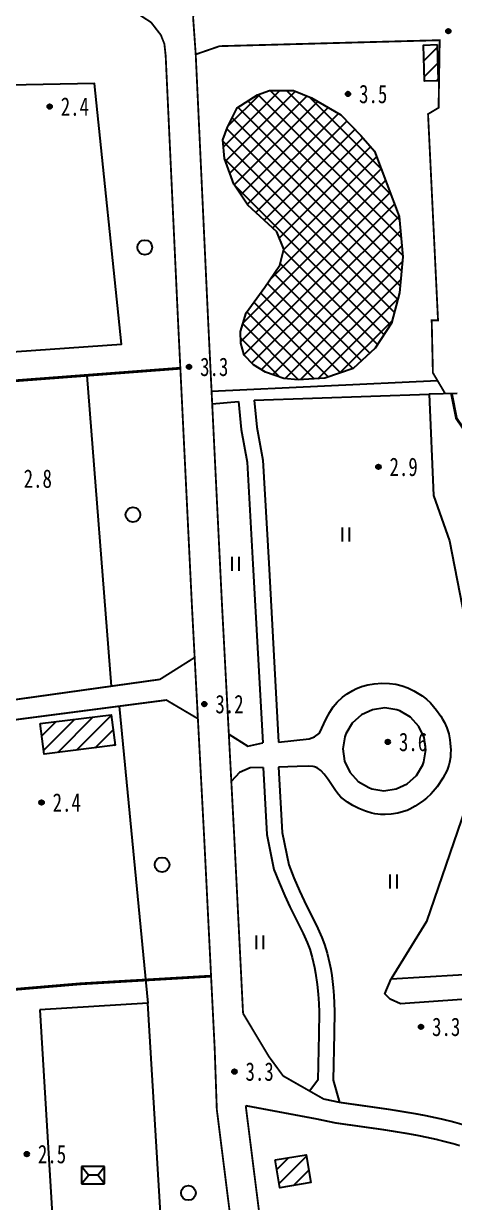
# Model space of a CAD drawing. Header units: metres. Extents: x 494039 to 619385, y 3351420 to 3402703.
# Drawn here: x 584636.2 to 584729.6, y 3394832.3 to 3395088 of the extents above; entities that cross this region are included whole.
import ezdxf
from ezdxf.enums import TextEntityAlignment as Align

# ---------------------------------------------------------------- set-up
doc = ezdxf.new("R2010")
doc.units = ezdxf.units.M
for name, pattern in [('2450', [0]), ('4430', [0]), ('4440', [0]), ('9610', [0])]:
    doc.linetypes.add(name, pattern=pattern)
for name, color, linetype in [('210100', 130, 'Continuous'), ('310300', 8, 'Continuous'), ('310500', 8, 'Continuous'), ('330400', 8, 'Continuous'), ('380202', 8, '2450'), ('420500', 8, 'Continuous'), ('430600', 8, '4440'), ('440300', 8, '4430'), ('720100', 8, 'Continuous'), ('810100', 8, '9610'), ('810501', 8, 'Continuous'), ('810600', 8, 'Continuous')]:
    doc.layers.add(name, color=color, linetype=linetype)
pattern_1 = [(45, (0, 0), (-1.767766953, 1.767766953), [])]

# ---------------------------------------------------------------- blocks, each defined once
blk = doc.blocks.new('p_point')
for radius in [0.25, 0.2, 0.15, 0.1, 0.05]:
    blk.add_circle((0, 0), radius)
blk.add_point((0, 0))
blk = doc.blocks.new('v1')
blk.add_circle((0, 0), 0.8)
blk = doc.blocks.new('ve')
at = {"color": 0, "linetype": 'Continuous'}
for p, q in [((-0.4, 1.5), (-0.4, 0)), ((0.4, 0), (0.4, 1.5))]:
    blk.add_line(p, q, dxfattribs=at)
blk = doc.blocks.new('mf')
for p, q in [((1.25, 0.95), (-1.25, 0.95)), ((-1.25, 0.95), (-1.25, -0.95)), ((0.5, 0), (-0.5, 0)), ((1.25, -0.95), (1.25, 0.95)), ((-1.25, -0.95), (1.25, -0.95))]:
    blk.add_line(p, q)
at = {"flags": 128}
for points in [[(-1.25, -0.95), (-0.5, 0), (-1.25, 0.95)], [(1.25, -0.95), (0.5, 0), (1.25, 0.95)]]:
    blk.add_lwpolyline(points, dxfattribs=at)
blk = doc.blocks.new('1-3&1-4')
at = {"layer": '310300', "linetype": 'Continuous'}
h = blk.add_hatch(dxfattribs=at)
h.set_pattern_fill('ANSI31', color=8, scale=20, style=0)
h.set_pattern_definition(pattern_1)
h.paths.add_polyline_path([(584725.8473, 3395083.4544), (584726.0693, 3395075.6131), (584723.1064, 3395075.5292), (584722.8843, 3395083.3705)])
h = blk.add_hatch(dxfattribs=at)
h.set_pattern_fill('ANSI31', color=8, scale=20, style=0)
h.set_pattern_definition(pattern_1)
h.paths.add_polyline_path([(584639.8095, 3394936.1813), (584655.1979, 3394938.1057), (584656.0265, 3394931.4791), (584640.6382, 3394929.5547)])
h = blk.add_hatch(dxfattribs=at)
h.set_pattern_fill('ANSI31', color=8, scale=20, style=0)
h.set_pattern_definition(pattern_1)
h.paths.add_polyline_path([(584690.7193, 3394841.5415), (584697.467, 3394842.6684), (584698.4731, 3394836.6441), (584691.7254, 3394835.5172)])
at = {"layer": '310500', "linetype": 'Continuous'}
h = blk.add_hatch(dxfattribs=at)
h.set_pattern_fill('ANSI37', color=8, scale=20, style=0)
h.set_pattern_definition([(45, (0, 0), (-1.767766953, 1.767766953), []), (135, (0, 0), (-1.767766953, -1.767766953), [])])
h.paths.add_polyline_path([(584686.9196, 3395072.5875), (584689.4711, 3395073.5273), (584694.7246, 3395073.5166), (584698.5649, 3395071.8782), (584704.9225, 3395068.205), (584709.2634, 3395063.729), (584712.2449, 3395060.3301), (584717.5861, 3395046.1857), (584718.4062, 3395037.4407), (584717.6804, 3395029.6109), (584715.9556, 3395023.008), (584712.3884, 3395017.5866), (584707.6358, 3395013.2303), (584701.463, 3395011.0766), (584695.6747, 3395010.7556), (584692.6143, 3395011.043), (584688.6363, 3395012.4183), (584686.0335, 3395014.0323), (584684.0381, 3395016.1215), (584683.3091, 3395018.6953), (584683.2071, 3395021.2245), (584684.4021, 3395025.2728), (584688.4655, 3395030.8174), (584691.7462, 3395035.6517), (584692.6168, 3395039.0692), (584691.1103, 3395042.8655), (584684.7707, 3395048.616), (584681.7327, 3395053.1981), (584679.742, 3395058.7332), (584679.3763, 3395062.8219), (584680.3853, 3395065.5523), (584682.4557, 3395069.7718)])
at = {"layer": '210100', "color": 141, "linetype": 'Continuous', "elevation": 3.0228, "flags": 128}
blk.add_lwpolyline([(584772.0471, 3394879.208), (584717.8556, 3394875.4276), (584715.6682, 3394876.4306), (584714.4515, 3394877.5905), (584715.818, 3394880.8184)], dxfattribs=at)
at = {"layer": '310300', "color": 8, "linetype": 'Continuous', "flags": 128}
blk.add_lwpolyline([(584725.8473, 3395083.4544), (584726.0693, 3395075.6131), (584723.1064, 3395075.5292), (584722.8843, 3395083.3705)], close=True, dxfattribs=at)
for points, elevation in [([(584639.8095, 3394936.1813), (584655.1979, 3394938.1057), (584656.0265, 3394931.4791), (584640.6382, 3394929.5547)], 4.781), ([(584690.7193, 3394841.5415), (584697.467, 3394842.6684), (584698.4731, 3394836.6441), (584691.7254, 3394835.5172)], 5.5896)]:
    blk.add_lwpolyline(points, close=True, dxfattribs=dict(at, elevation=elevation))
at = {"layer": '310500', "color": 8, "linetype": 'Continuous', "flags": 128}
blk.add_lwpolyline([(584686.9196, 3395072.5875), (584689.4711, 3395073.5273), (584694.7246, 3395073.5166), (584698.5649, 3395071.8782), (584704.9225, 3395068.205), (584709.2634, 3395063.729), (584712.2449, 3395060.3301), (584717.5861, 3395046.1857), (584718.4062, 3395037.4407), (584717.6804, 3395029.6109), (584715.9556, 3395023.008), (584712.3884, 3395017.5866), (584707.6358, 3395013.2303), (584701.463, 3395011.0766), (584695.6747, 3395010.7556), (584692.6143, 3395011.043), (584688.6363, 3395012.4183), (584686.0335, 3395014.0323), (584684.0381, 3395016.1215), (584683.3091, 3395018.6953), (584683.2071, 3395021.2245), (584684.4021, 3395025.2728), (584688.4655, 3395030.8174), (584691.7462, 3395035.6517), (584692.6168, 3395039.0692), (584691.1103, 3395042.8655), (584684.7707, 3395048.616), (584681.7327, 3395053.1981), (584679.742, 3395058.7332), (584679.3763, 3395062.8219), (584680.3853, 3395065.5523), (584682.4557, 3395069.7718)], close=True, dxfattribs=at)
at = {"layer": '330400', "color": 8, "linetype": 'Continuous', "flags": 128}
blk.add_lwpolyline([(584639.6996, 3394874.105), (584645.1889, 3394783.0495), (584668.63, 3394784.4626), (584663.1406, 3394875.5182)], close=True, dxfattribs=at)
at = {"layer": '380202', "color": 8, "linetype": '2450', "elevation": 4.781, "flags": 128}
blk.add_lwpolyline([(584553.3579, 3395034.1522), (584556.4, 3395011.4119), (584657.3904, 3395018.4854), (584651.5622, 3395075.024), (584551.3451, 3395073.0772), (584553.3579, 3395034.1522), (584521.95, 3395031.3756)], dxfattribs=at)
at = {"layer": '380202', "color": 8, "linetype": '2450', "flags": 128}
blk.add_lwpolyline([(584730.1715, 3395007.7833), (584724.1158, 3395007.6319), (584725.0136, 3394985.6601), (584728.4566, 3394975.8245), (584734.5368, 3394944.6908), (584735.2502, 3394927.6076), (584723.5293, 3394893.2472), (584715.818, 3394880.8184), (584766.9268, 3394883.8425), (584773.5175, 3394890.356), (584794.2904, 3394893.0389), (584797.4545, 3394906.8972), (584807.124, 3394913.1108), (584823.8024, 3394914.8062), (584844.4006, 3394914.1163), (584890.7376, 3394922.6646), (584926.7135, 3394925.1118), (584929.2796, 3394944.6005), (584941.424, 3394946.91), (584940.8005, 3394970.3463), (584936.9152, 3394986.3694), (584937.3515, 3395010.633), (584887.975, 3395010.7054), (584821.7217, 3395009.2747), (584745.3585, 3395003.8346), (584732.9767, 3395007.8147)], dxfattribs=at)
at = {"layer": '420500', "color": 8, "linetype": 'Continuous', "const_width": 0.4, "flags": 128}
for points in [[(584673.5068, 3395081.3353), (584672.9402, 3395089.3569), (584673.5307, 3395092.2773), (584674.2987, 3395094.0089), (584676.2872, 3395095.1914), (584679.0543, 3395096.4551)], [(584727.5835, 3395007.7186), (584724.8916, 3395012.2729), (584724.635, 3395023.64), (584726.0033, 3395023.6415), (584723.8443, 3395068.3932), (584726.1274, 3395069.7635), (584726.3687, 3395084.4105), (584678.672, 3395083.1221), (584673.5068, 3395081.3353)], [(584552.7955, 3394925.2085), (584601.0753, 3394932.6784), (584667.1367, 3394941.2926), (584673.9759, 3394937.252)], [(584683.7598, 3394873.3311), (584689.357, 3394863.9762), (584692.4432, 3394859.7732), (584701.2119, 3394854.7666), (584704.6607, 3394854.0395), (584715.6227, 3394852.4774), (584721.0834, 3394851.5793), (584723.3499, 3394851.1549), (584726.9593, 3394850.3781), (584729.0562, 3394849.8659), (584731.916, 3394849.0636)], [(584678.0707, 3394852.5333), (584677.618, 3394865.6177)], [(584707.1585, 3394660.6964), (584702.4783, 3394700.3998), (584692.1724, 3394790.9994), (584684.3405, 3394853.3212)], [(584684.3405, 3394853.3212), (584699.7422, 3394850.4289), (584703.8196, 3394849.5693), (584714.2215, 3394848.1041), (584719.6285, 3394847.2258), (584721.8727, 3394846.8107), (584725.4467, 3394846.0518), (584729.3948, 3394845.0446), (584730.7206, 3394844.6515)], [(584686.4546, 3394785.3306), (584685.8977, 3394790.25), (584678.0707, 3394852.5333)]]:
    blk.add_lwpolyline(points, dxfattribs=at)
for points, elevation in [([(584658.1119, 3395090.7101), (584660.9128, 3395090.2019), (584663.8488, 3395088.2591), (584665.9513, 3395085.5373), (584666.7131, 3395083.6194), (584666.9965, 3395081.0324)], 3.7441), ([(584677.618, 3394865.6177), (584675.3568, 3394911.077), (584672.6751, 3394961.9084), (584669.6473, 3395024.0609), (584666.9965, 3395081.0324)], 3.4657), ([(584683.7598, 3394873.3311), (584681.8657, 3394911.4106), (584679.1842, 3394962.2386), (584676.1574, 3395024.3709), (584673.5068, 3395081.3353)], 3.4657), ([(584673.2757, 3394950.5241), (584665.7487, 3394945.7758), (584578.7473, 3394933.5994), (584546.0105, 3394929.0721)], 3.4723)]:
    blk.add_lwpolyline(points, dxfattribs=dict(at, elevation=elevation))
at = {"layer": '430600', "color": 8, "linetype": '4440', "flags": 128}
for points, elevation in [([(584725.9041, 3395010.5599), (584676.9458, 3395008.1855)], 3.6253), ([(584686.1577, 3395006.3432), (584724.1158, 3395007.6319)], 3.6253), ([(584677.0757, 3395005.5203), (584682.7438, 3395006.0137)], 3.681), ([(584680.6807, 3394933.8723), (584684.7687, 3394931.2927), (584688.0168, 3394931.9944)], 3.6253), ([(584685.2772, 3394926.5739), (584683.021, 3394925.5515), (584681.2194, 3394923.6614)], 3.2354), ([(584688.1243, 3394926.6642), (584685.2772, 3394926.5739)], 3.2354), ([(584699.9568, 3394858.8609), (584698.1896, 3394856.4922)], 4.0709), ([(584703.3001, 3394858.8402), (584704.6607, 3394854.0395)], 4.0709)]:
    blk.add_lwpolyline(points, dxfattribs=dict(at, elevation=elevation))
for points in [[(584682.7438, 3395006.0137), (584683.3237, 3395000.0054), (584684.6349, 3394992.9039), (584685.9112, 3394970.7754), (584688.0168, 3394931.9944)], [(584686.1577, 3395006.3432), (584686.7234, 3395000.4824), (584688.0467, 3394993.3156), (584689.3357, 3394970.9671), (584691.4416, 3394932.1803)], [(584691.4416, 3394932.1803), (584698.121, 3394932.8795), (584699.2756, 3394933.2834), (584700.3235, 3394934.1162), (584701.7574, 3394937.196), (584702.5486, 3394938.6757), (584703.2804, 3394939.8175), (584704.1316, 3394940.8491), (584705.2743, 3394941.8929), (584706.3228, 3394942.6396), (584707.5653, 3394943.3722), (584708.2095, 3394943.6984), (584709.4018, 3394944.2037), (584710.8147, 3394944.6111), (584712.1592, 3394944.8274), (584713.8245, 3394944.9396), (584715.4899, 3394944.9047), (584716.8346, 3394944.7494), (584718.2516, 3394944.4024), (584719.4536, 3394943.9446), (584720.7476, 3394943.3171), (584722.5904, 3394942.1908), (584723.5024, 3394941.4955), (584724.3872, 3394940.6681), (584725.701, 3394939.1039), (584726.5951, 3394937.8043), (584727.0035, 3394937.1304), (584727.3814, 3394936.4413), (584727.9059, 3394935.3039), (584728.3248, 3394934.0011), (584728.5784, 3394932.6768), (584728.6673, 3394931.9288), (584728.7472, 3394930.4234), (584728.7373, 3394929.6727), (584728.6897, 3394928.9277), (584728.5176, 3394927.7576), (584728.3757, 3394927.1868), (584727.9714, 3394926.0765), (584727.0764, 3394924.3533), (584725.8074, 3394922.4782), (584724.9455, 3394921.4282), (584724.4434, 3394920.8935), (584723.4787, 3394920.0046), (584722.868, 3394919.5086), (584721.0377, 3394918.2476), (584719.895, 3394917.6261), (584719.3021, 3394917.3615), (584718.5582, 3394917.0911), (584717.2724, 3394916.7528), (584715.8453, 3394916.5237), (584714.5178, 3394916.4409), (584713.6454, 3394916.4676), (584712.346, 3394916.6434), (584711.6541, 3394916.7932), (584710.2893, 3394917.187), (584708.8646, 3394917.7413), (584707.5376, 3394918.4165), (584706.3678, 3394919.1488), (584704.9738, 3394920.2582), (584704.4615, 3394920.7813), (584703.7722, 3394921.6505), (584702.1682, 3394924.0984), (584701.3573, 3394925.2058), (584700.6294, 3394925.9868), (584699.8051, 3394926.5783), (584699.2494, 3394926.7935), (584698.9175, 3394926.8664), (584697.9251, 3394926.9491), (584695.48, 3394926.9181), (584691.4651, 3394926.7701)], [(584688.1243, 3394926.6642), (584688.9154, 3394912.1614), (584690.4586, 3394904.5729), (584691.5573, 3394901.7543), (584692.7793, 3394898.8302), (584693.8926, 3394896.4444), (584696.7979, 3394890.6317), (584697.6377, 3394888.7298), (584698.1974, 3394887.2424), (584698.735, 3394885.4682), (584699.2541, 3394883.2536), (584699.4845, 3394882.0309), (584699.848, 3394879.5659), (584700.055, 3394877.5015), (584700.1725, 3394875.451), (584700.219, 3394873.6073), (584700.185, 3394868.8145), (584699.9568, 3394858.8609)], [(584691.4651, 3394926.7701), (584692.2404, 3394912.5879), (584693.6716, 3394905.5505), (584694.7616, 3394902.7635), (584695.9754, 3394899.8798), (584696.9705, 3394897.7492), (584699.9586, 3394891.766), (584700.8253, 3394889.8094), (584701.4072, 3394888.2711), (584701.9858, 3394886.3688), (584702.4978, 3394884.2111), (584702.7509, 3394882.9009), (584702.9683, 3394881.5826), (584703.3014, 3394878.931), (584703.4416, 3394877.2263), (584703.5641, 3394873.8485), (584703.5295, 3394868.9706), (584703.3001, 3394858.8402)]]:
    blk.add_lwpolyline(points, dxfattribs=at)
at = {"layer": '430600', "color": 8, "linetype": '4440', "elevation": 3.2354, "flags": 128}
blk.add_lwpolyline([(584717.0984, 3394939.1565), (584714.4608, 3394939.5802), (584711.8154, 3394939.2084), (584709.3967, 3394938.074), (584707.4194, 3394936.2778), (584706.0587, 3394933.9788), (584705.8262, 3394933.3356), (584705.4025, 3394930.698), (584705.7743, 3394928.0526), (584706.9087, 3394925.634), (584708.7049, 3394923.6566), (584711.0039, 3394922.2959), (584711.6471, 3394922.0634), (584714.2847, 3394921.6397), (584716.9301, 3394922.0115), (584719.3487, 3394923.1459), (584721.3261, 3394924.9422), (584722.6868, 3394927.2411), (584722.9193, 3394927.8843), (584723.343, 3394930.5219), (584722.9711, 3394933.1673), (584721.8368, 3394935.586), (584720.0405, 3394937.5633), (584717.7416, 3394938.924)], close=True, dxfattribs=at)
at = {"layer": '440300', "color": 8, "linetype": '4430', "const_width": 0.6, "flags": 128}
for points in [[(584556.9343, 3395004.6783), (584670.1735, 3395013.2595)], [(584548.1022, 3394872.3928), (584593.0293, 3394875.0396), (584648.3964, 3394879.7373), (584676.8325, 3394881.4109)]]:
    blk.add_lwpolyline(points, dxfattribs=at)
at = {"layer": '440300', "color": 8, "linetype": '4430', "const_width": 0.6, "elevation": 3.4025, "flags": 128}
blk.add_lwpolyline([(584728.9306, 3395007.7523), (584729.9921, 3395002.4077), (584737.2173, 3394991.6862), (584740.701, 3394982.0205), (584741.6794, 3394981.5254), (584937.0044, 3394991.3307)], dxfattribs=at)
at = {"layer": '810100', "color": 8, "linetype": '9610', "flags": 128}
for points, elevation in [([(584649.8796, 3395011.7216), (584655.1692, 3394944.2951)], 3.1389), ([(584656.9039, 3394939.9583), (584663.1406, 3394875.5182)], 2.9161)]:
    blk.add_lwpolyline(points, dxfattribs=dict(at, elevation=elevation))
at = {"layer": '330400', "color": 8, "linetype": 'Continuous', "xscale": 2, "yscale": 2}
blk.add_blockref('mf', (584651.2717, 3394838.2481), dxfattribs=at)
at = {"layer": '720100', "color": 8, "linetype": 'Continuous', "xscale": 2, "yscale": 2, "zscale": 2}
for p in [(584728.2359, 3395086.3634, 3.0986), (584706.4968, 3395072.7512, 3.5024), (584641.8587, 3395070.0231, 2.4081), (584672.0546, 3395013.5758, 3.256), (584713.0923, 3394991.8864, 2.9134), (584675.3687, 3394940.4175, 3.2301), (584715.1324, 3394932.2167, 3.5752), (584640.1022, 3394919.075, 2.3712), (584722.3102, 3394870.4242, 3.3218), (584681.8912, 3394860.7157, 3.2771), (584636.914, 3394842.8211, 2.5029)]:
    blk.add_blockref('p_point', p, dxfattribs=at)
at = {"layer": '810501', "color": 8, "linetype": 'Continuous', "xscale": 2, "yscale": 2}
for p in [(584662.4731, 3395039.4634, 3.5681), (584659.8974, 3394981.4983, 3.5681), (584666.2144, 3394905.5798, 3.5681), (584671.926, 3394834.3995, 3.5681)]:
    blk.add_blockref('v1', p, dxfattribs=at)
at = {"layer": '810600', "color": 8, "linetype": 'Continuous', "xscale": 2, "yscale": 2}
for p in [(584706.0149, 3394975.7039, 3.5681), (584682.1518, 3394969.3543, 3.5681), (584716.3789, 3394900.4331, 3.5681), (584687.3774, 3394887.251, 3.5681)]:
    blk.add_blockref('ve', p, dxfattribs=at)
at = {"layer": '720100', "color": 8, "width": 0.75}
for s, p in [('3.5', (584708.8968, 3395072.7512, 3.5024)), ('2.4', (584644.2587, 3395070.0231, 2.4081)), ('3.3', (584674.4546, 3395013.5758, 3.256)), ('2.9', (584715.4923, 3394991.8864, 2.9134)), ('2.8', (584636.2282, 3394989.3243, 2.8343)), ('3.2', (584677.7687, 3394940.4175, 3.2301)), ('3.6', (584717.5324, 3394932.2167, 3.5752)), ('2.4', (584642.5022, 3394919.075, 2.3712)), ('3.3', (584724.7102, 3394870.4242, 3.3218)), ('3.3', (584684.2912, 3394860.7157, 3.2771)), ('2.5', (584639.314, 3394842.8211, 2.5029))]:
    blk.add_text(s, height=4, dxfattribs=at).set_placement(p, align=Align.MIDDLE_LEFT)

msp = doc.modelspace()

# ---------------------------------------------------------------- block references
msp.add_blockref('1-3&1-4', (0, 0))

doc.saveas('drawing.dxf')
